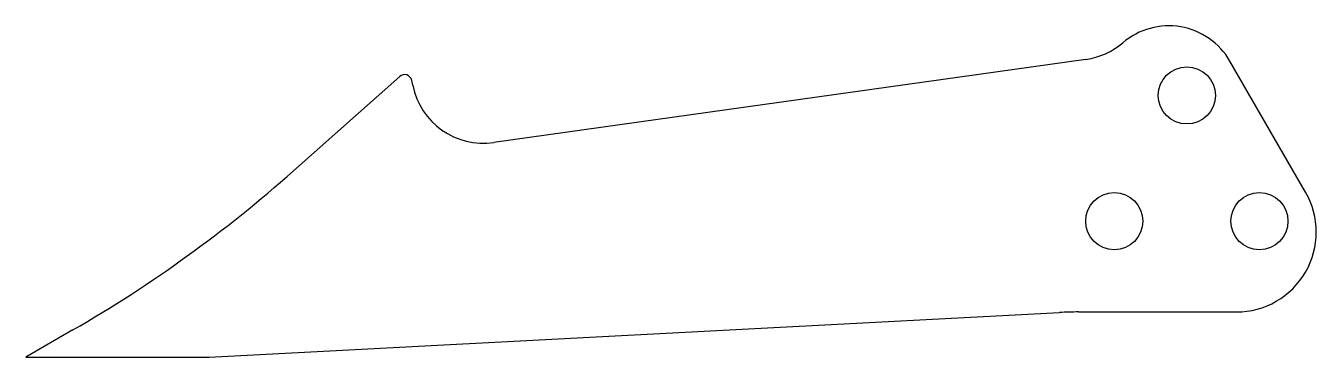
# Model space of a CAD drawing. Header units: inches. Extents: x -3 to 0.56, y -0.37 to 0.54.
import ezdxf

# ---------------------------------------------------------------- set-up
doc = ezdxf.new("R2010")
doc.units = ezdxf.units.IN
doc.layers.get('0').update_dxf_attribs({"linetype": 'CONTINUOUS'})

msp = doc.modelspace()

# ---------------------------------------------------------------- linework, layer by layer
for p, q in [((-0.0782, 0.4456), (-1.71, 0.2163)), ((0.527, 0.08), (0.3188, 0.4406)), ((-1.9694, 0.3986), (-2.2624, 0.1387)), ((-1.9337, 0.3742), (-1.9365, 0.3877)), ((-2.4948, -0.3742), (-0.1512, -0.2514)), ((-0.0988, -0.25), (0.3365, -0.25)), ((-2.8701, -0.2995), (-3, -0.3745)), ((-3, -0.3745), (-2.5052, -0.3745))]:
    msp.add_line(p, q)
for centre in [(0.2, 0.3464), (0, 0), (0.4, 0)]:
    msp.add_circle(centre, 0.0787)
for centre, radius, start, end in [((0.1501, 0.3432), 0.1948, 30, 130.4427), ((-0.106, 0.6437), 0.2, 278, 310.4427), ((-1.9561, 0.3837), 0.02, 11.5798, 131.5798), ((-1.7378, 0.4144), 0.2, 191.5798, 278), ((-4.7267, 2.9163), 3.7133, 300, 311.5798), ((0.3365, -0.03), 0.22, -90, 30), ((-0.0988, -1.25), 1, 90, 93), ((-2.5052, -0.1745), 0.2, 270, 273)]:
    msp.add_arc(centre, radius, start, end)

doc.saveas('drawing.dxf')
